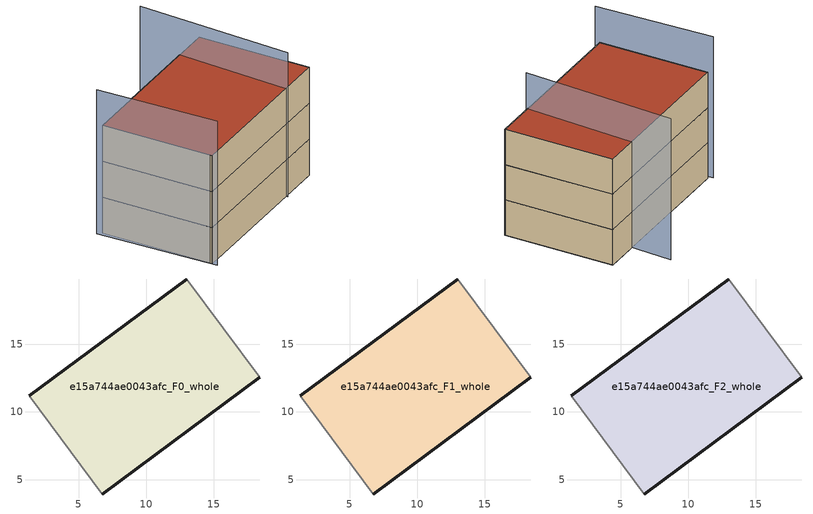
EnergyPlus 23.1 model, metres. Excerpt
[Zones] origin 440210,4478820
e15a744ae0043afc_F0_whole
 floor ground (EU_floor_Construction): 18.38,12.55 12.98,19.83 1.36,11.2 6.76,3.93 z0
 wall outside (EU_wall_Construction): 1.36,11.2 12.98,19.83 / 18.38,12.55 6.76,3.93 z0:3
 wall adiabatic (EU_wall_Construction): 6.76,3.93 1.36,11.2 / 12.98,19.83 18.38,12.55 z0:3
e15a744ae0043afc_F1_whole
 floor to e15a744ae0043afc_F0_whole (EU_floor_Construction): 18.38,12.55 12.98,19.83 1.36,11.2 6.76,3.93 z3
 wall outside (EU_wall_Construction): 1.36,11.2 12.98,19.83 / 18.38,12.55 6.76,3.93 z3:6
 wall adiabatic (EU_wall_Construction): 6.76,3.93 1.36,11.2 / 12.98,19.83 18.38,12.55 z3:6
e15a744ae0043afc_F2_whole
 floor to e15a744ae0043afc_F1_whole (EU_floor_Construction): 18.38,12.55 12.98,19.83 1.36,11.2 6.76,3.93 z6
 wall outside (EU_wall_Construction): 1.36,11.2 12.98,19.83 / 18.38,12.55 6.76,3.93 z6:9
 wall adiabatic (EU_wall_Construction): 6.76,3.93 1.36,11.2 / 12.98,19.83 18.38,12.55 z6:9
 roof outside (EU_roof_Construction): 12.98,19.83 18.38,12.55 6.76,3.93 1.36,11.2 z9
shading: 0.98,11.32 7.01,3.63 / 15.67,10.38 8.82,20.91 z0:12
[Building]
EU S2 Campaign: North Axis=0; Terrain=City; Solar Distribution=FullExterior
[Site:Location]
Madrid: Latitude=40.5; Longitude=-3.5; Time Zone=1; Elevation=609
[SizingPeriod:WeatherFileDays]
AnnualSizingPeriod: Begin Month=1; Begin Day of Month=1; End Month=12; End Day of Month=31; Day of Week for Start Day=Monday; Use Weather File Daylight Saving Period=No; Use Weather File Rain and Snow Indicators=No
[MATERIAL]
EU_InternalMass_Material: Roughness=MediumRough; Thickness=0.1; Conductivity=1; Density=1800; Specific Heat=900; Thermal Absorptance=0.9; Solar Absorptance=0.7; Visible Absorptance=0.7
[MATERIAL:NOMASS] Roughness=MediumRough; Thermal Absorptance=0.9; Solar Absorptance=0.7; Visible Absorptance=0.7
Name | Thermal Resistance
EU_wall_NoMass | 1.60022
EU_roof_NoMass | 1.57597
EU_floor_NoMass | 0.470652
[CONSTRUCTION]
EU_wall_Construction: EU_wall_NoMass
EU_roof_Construction: EU_roof_NoMass
EU_floor_Construction: EU_floor_NoMass
EU_InternalMass_Construction: EU_InternalMass_Material
[ZONE] Type=1; Multiplier=1; Ceiling Height=autocalculate; Volume=393.275; Floor Area=autocalculate; Part of Total Floor Area=Yes
e15a744ae0043afc_F0_whole; e15a744ae0043afc_F1_whole; e15a744ae0043afc_F2_whole
[INTERNALMASS] Construction=EU_InternalMass_Construction; Surface Area=131.092
Name | Zone or ZoneList
e15a744ae0043afc_F0_whole_EU_InternalMass | e15a744ae0043afc_F0_whole
e15a744ae0043afc_F1_whole_EU_InternalMass | e15a744ae0043afc_F1_whole
e15a744ae0043afc_F2_whole_EU_InternalMass | e15a744ae0043afc_F2_whole
[OTHEREQUIPMENT] Fuel Type=Electricity; Design Level Calculation Method=Watts/Area; Power per Zone Floor Area=1; Fraction Latent=0; Fraction Radiant=0; Fraction Lost=0; Carbon Dioxide Generation Rate=0; EndUse Subcategory=EU_Step8_InternalGains
Name | Zone or ZoneList or Space or SpaceList | Schedule
EU_Step8_InternalGain_e15a744ae0043afc_F0_whole_f000 | e15a744ae0043afc_F0_whole | EU_Step8_GainSchedule_e15a744ae0043afc_F0_whole_f000
EU_Step8_InternalGain_e15a744ae0043afc_F1_whole_f000 | e15a744ae0043afc_F1_whole | EU_Step8_GainSchedule_e15a744ae0043afc_F1_whole_f000
EU_Step8_InternalGain_e15a744ae0043afc_F2_whole_f000 | e15a744ae0043afc_F2_whole | EU_Step8_GainSchedule_e15a744ae0043afc_F2_whole_f000
[ZONEVENTILATION:DESIGNFLOWRATE] Schedule=EU_AlwaysOn; Design Flow Rate Calculation Method=AirChanges/Hour; Air Changes per Hour=0.480704; Ventilation Type=Natural; Fan Pressure Rise=0; Fan Total Efficiency=1; Constant Term Coefficient=1; Temperature Term Coefficient=0; Velocity Term Coefficient=0; Velocity Squared Term Coefficient=0; Minimum Indoor Temperature=-100; Maximum Indoor Temperature=100; Delta Temperature=-100; Minimum Outdoor Temperature=-100; Maximum Outdoor Temperature=100; Maximum Wind Speed=40
Name | Zone or ZoneList or Space or SpaceList
EU_ConstantAir_e15a744ae0043afc_F0_whole | e15a744ae0043afc_F0_whole
EU_ConstantAir_e15a744ae0043afc_F1_whole | e15a744ae0043afc_F1_whole
EU_ConstantAir_e15a744ae0043afc_F2_whole | e15a744ae0043afc_F2_whole
[HVACTEMPLATE:THERMOSTAT] Constant Heating Setpoint=20; Constant Cooling Setpoint=50
EU_HeatOnly_e15a744ae0043afc_F0_whole; EU_HeatOnly_e15a744ae0043afc_F1_whole; EU_HeatOnly_e15a744ae0043afc_F2_whole
[HVACTEMPLATE:ZONE:IDEALLOADSAIRSYSTEM] System Availability Schedule=EU_AlwaysOn; Maximum Heating Supply Air Temperature=50; Minimum Cooling Supply Air Temperature=13; Maximum Heating Supply Air Humidity Ratio=0.0156; Minimum Cooling Supply Air Humidity Ratio=0.0077; Heating Limit=NoLimit; Cooling Limit=NoLimit; Heating Availability Schedule=EU_AlwaysOn; Cooling Availability Schedule=EU_CoolingOff; Dehumidification Control Type=ConstantSensibleHeatRatio; Cooling Sensible Heat Ratio=0.7; Dehumidification Setpoint=60; Humidification Control Type=None; Humidification Setpoint=30; Outdoor Air Method=None; Outdoor Air Flow Rate per Person=0.00944; Outdoor Air Flow Rate per Zone Floor Area=0; Outdoor Air Flow Rate per Zone=0; Demand Controlled Ventilation Type=None; Outdoor Air Economizer Type=NoEconomizer; Heat Recovery Type=None; Sensible Heat Recovery Effectiveness=0.7; Latent Heat Recovery Effectiveness=0.65
Name | Template Thermostat
e15a744ae0043afc_F0_whole | EU_HeatOnly_e15a744ae0043afc_F0_whole
e15a744ae0043afc_F1_whole | EU_HeatOnly_e15a744ae0043afc_F1_whole
e15a744ae0043afc_F2_whole | EU_HeatOnly_e15a744ae0043afc_F2_whole
[SIZING:ZONE] Zone Cooling Design Supply Air Temperature Input Method=SupplyAirTemperature; Zone Cooling Design Supply Air Temperature=13; Zone Heating Design Supply Air Temperature Input Method=SupplyAirTemperature; Zone Heating Design Supply Air Temperature=50; Zone Cooling Design Supply Air Humidity Ratio=0.008; Zone Heating Design Supply Air Humidity Ratio=0.008; Cooling Design Air Flow Method=DesignDay; Cooling Design Air Flow Rate=0; Cooling Minimum Air Flow per Zone Floor Area=0.000762; Cooling Minimum Air Flow=0; Cooling Minimum Air Flow Fraction=0.2; Heating Design Air Flow Method=DesignDay; Heating Design Air Flow Rate=0; Heating Maximum Air Flow per Zone Floor Area=0.002032; Heating Maximum Air Flow=0.141576; Heating Maximum Air Flow Fraction=0.3; Account for Dedicated Outdoor Air System=No; Dedicated Outdoor Air System Control Strategy=NeutralSupplyAir; Dedicated Outdoor Air Low Setpoint Temperature for Design=autosize; Dedicated Outdoor Air High Setpoint Temperature for Design=autosize; Zone Load Sizing Method=Sensible Load Only No Latent Load; Zone Latent Cooling Design Supply Air Humidity Ratio Input Method=HumidityRatioDifference; Zone Cooling Design Supply Air Humidity Ratio Difference=0.005; Zone Latent Heating Design Supply Air Humidity Ratio Input Method=HumidityRatioDifference; Zone Humidification Design Supply Air Humidity Ratio Difference=0.005
e15a744ae0043afc_F0_whole; e15a744ae0043afc_F1_whole; e15a744ae0043afc_F2_whole
[SCHEDULE:CONSTANT]
Name | Hourly Value
EU_AlwaysOn | 1
EU_CoolingOff | 0
[SCHEDULE:FILE] Column Number=1; Rows to Skip at Top=0; Number of Hours of Data=8760; Column Separator=Comma; Interpolate to Timestep=No; Minutes per Item=60; Adjust Schedule for Daylight Savings=Yes
Name | File
EU_Step8_GainSchedule_e15a744ae0043afc_F0_whole_f000 | ../../schedules/e15a744ae0043afc/e15a744ae0043afc_F0_whole_f000_gain.csv
EU_Step8_GainSchedule_e15a744ae0043afc_F1_whole_f000 | ../../schedules/e15a744ae0043afc/e15a744ae0043afc_F1_whole_f000_gain.csv
EU_Step8_GainSchedule_e15a744ae0043afc_F2_whole_f000 | ../../schedules/e15a744ae0043afc/e15a744ae0043afc_F2_whole_f000_gain.csv
